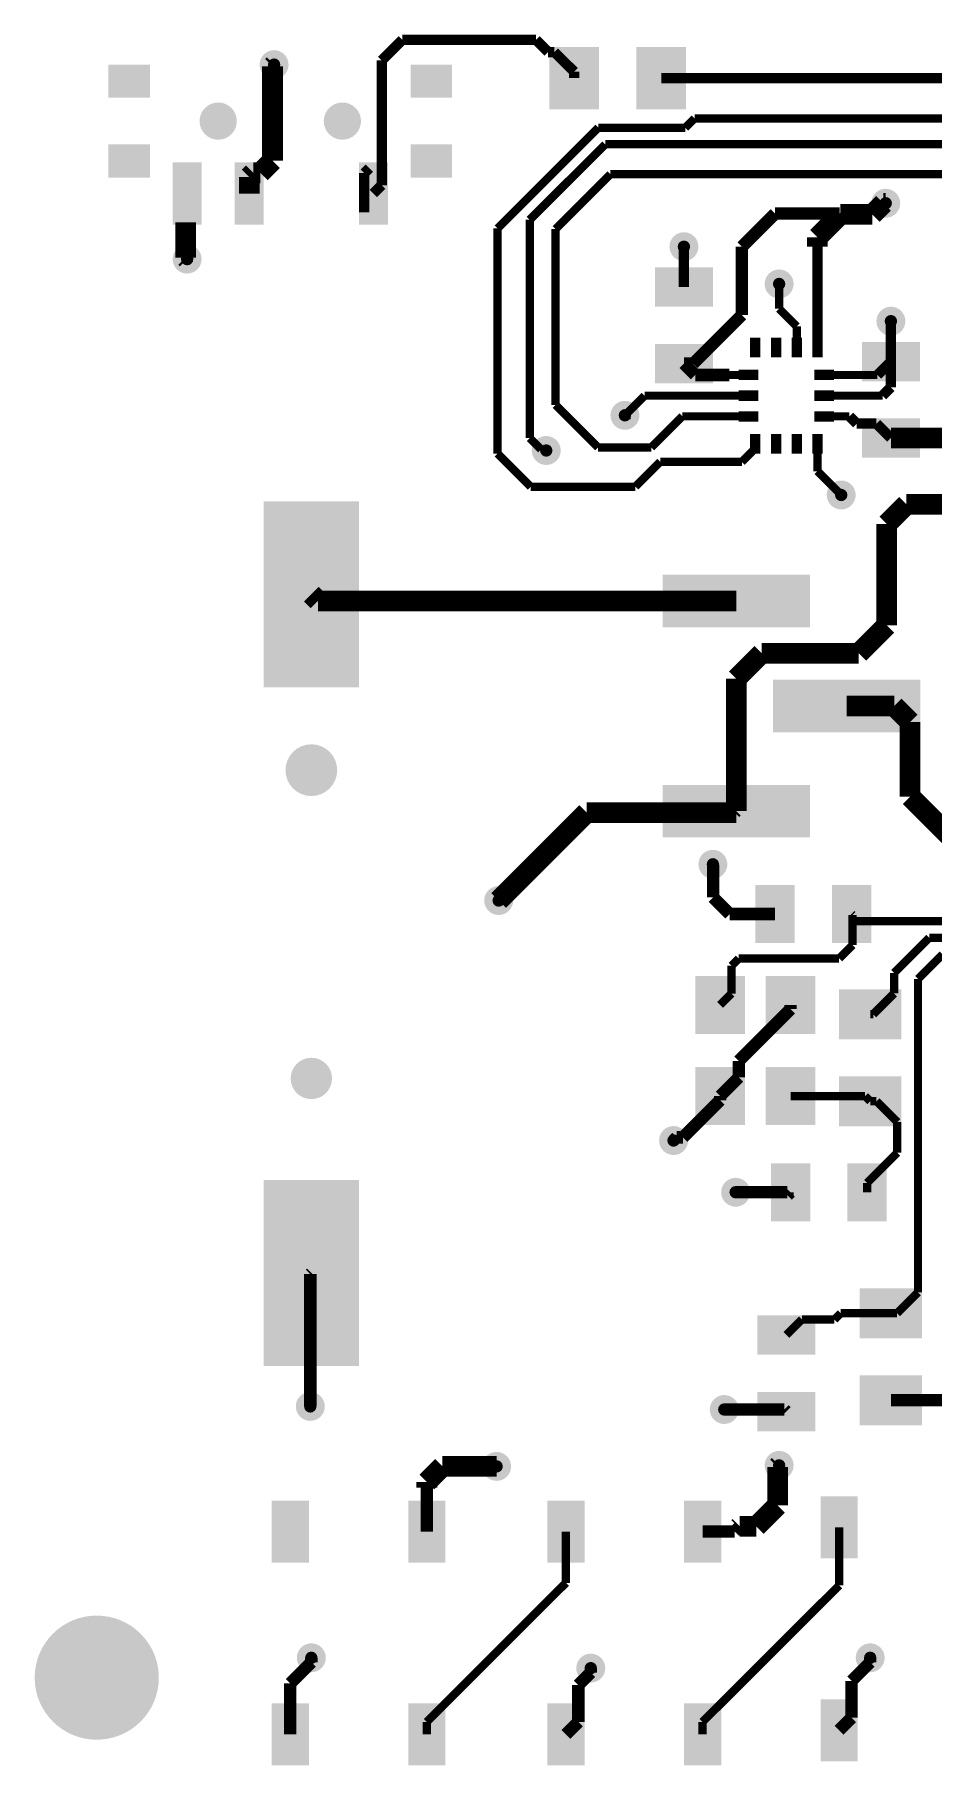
# Model space of a CAD drawing. Header units: inches. Extents: x 70.3 to 121.3, y 69 to 111.2.
# Drawn here: x 70.32 to 92.03, y 69.4 to 111.22 of the extents above; entities that cross this region are included whole.
import ezdxf

# ---------------------------------------------------------------- set-up
doc = ezdxf.new("R2010")
doc.units = ezdxf.units.IN
for name, color, linetype in [('L1 -Signal)', 1, 'Continuous'), ('Pad Holes', 156, 'Continuous'), ('Via Holes', 16, 'Continuous')]:
    doc.layers.add(name, color=color, linetype=linetype)

# ---------------------------------------------------------------- blocks, each defined once
blk = doc.blocks.new('FP_5_146128_1_MFG_2')
at = {"layer": 'L1 -Signal)'}
for points in [[(-3.175, 3.11499758), (-1.905, 3.11499758), (-1.905, -0.44500038), (-3.175, -0.44500038)], [(1.905, 3.11499758), (3.175, 3.11499758), (3.175, -0.44500038), (1.905, -0.44500038)], [(-0.635, 0.44499784), (0.635, 0.44499784), (0.635, -3.11500012), (-0.635, -3.11500012)]]:
    blk.add_hatch(color=7, dxfattribs=at).paths.add_polyline_path(points)
blk = doc.blocks.new('FP_ABM8G_MFG_3')
at = {"layer": 'L1 -Signal)'}
for points in [[(-1.80000021, 1.45000091), (-0.4000004699999999, 1.45000091), (-0.4000004699999999, 0.25000077), (-1.80000021, 0.25000077)], [(0.4000004699999999, 1.45000091), (1.80000021, 1.45000091), (1.80000021, 0.25000077), (0.4000004699999999, 0.25000077)], [(-1.80000021, -0.25000077), (-0.4000004699999999, -0.25000077), (-0.4000004699999999, -1.45000091), (-1.80000021, -1.45000091)], [(0.4000004699999999, -0.25000077), (1.80000021, -0.25000077), (1.80000021, -1.45000091), (0.4000004699999999, -1.45000091)]]:
    blk.add_hatch(color=7, dxfattribs=at).paths.add_polyline_path(points)
blk = doc.blocks.new('ADA_RGB_1655_V_4')
at = {"layer": 'L1 -Signal)'}
for points in [[(-3.19999995, 2.09999961), (-1.70000041, 2.09999961), (-1.70000041, 1.19999887), (-3.19999995, 1.19999887)], [(1.70000041, 2.09999961), (3.19999995, 2.09999961), (3.19999995, 1.19999887), (1.70000041, 1.19999887)], [(-3.19999995, -1.19999887), (-1.70000041, -1.19999887), (-1.70000041, -2.09999961), (-3.19999995, -2.09999961)], [(1.70000041, -1.19999887), (3.19999995, -1.19999887), (3.19999995, -2.09999961), (1.70000041, -2.09999961)]]:
    blk.add_hatch(color=7, dxfattribs=at).paths.add_polyline_path(points)
blk = doc.blocks.new('ADA_RGB_1655_V_5')
at = {"layer": 'L1 -Signal)'}
for points in [[(-3.19999995, 2.09999961), (-1.70000041, 2.09999961), (-1.70000041, 1.19999887), (-3.19999995, 1.19999887)], [(1.70000041, 2.09999961), (3.19999995, 2.09999961), (3.19999995, 1.19999887), (1.70000041, 1.19999887)], [(-3.19999995, -1.19999887), (-1.70000041, -1.19999887), (-1.70000041, -2.09999961), (-3.19999995, -2.09999961)], [(1.70000041, -1.19999887), (3.19999995, -1.19999887), (3.19999995, -2.09999961), (1.70000041, -2.09999961)]]:
    blk.add_hatch(color=7, dxfattribs=at).paths.add_polyline_path(points)
blk = doc.blocks.new('ADA_RGB_1655_V_6')
at = {"layer": 'L1 -Signal)'}
for points in [[(-3.19999995, 2.09999961), (-1.70000041, 2.09999961), (-1.70000041, 1.19999887), (-3.19999995, 1.19999887)], [(1.70000041, 2.09999961), (3.19999995, 2.09999961), (3.19999995, 1.19999887), (1.70000041, 1.19999887)], [(-3.19999995, -1.19999887), (-1.70000041, -1.19999887), (-1.70000041, -2.09999961), (-3.19999995, -2.09999961)], [(1.70000041, -1.19999887), (3.19999995, -1.19999887), (3.19999995, -2.09999961), (1.70000041, -2.09999961)]]:
    blk.add_hatch(color=7, dxfattribs=at).paths.add_polyline_path(points)
blk = doc.blocks.new('FP_BMI160_MFG_8')
at = {"layer": 'L1 -Signal)'}
for points in [[(-1.39999974, 0.8750007900000001), (-0.9249994199999999, 0.8750007900000001), (-0.9249994199999999, 0.6250012899999999), (-1.39999974, 0.6250012899999999)], [(-0.6249987499999999, 1.15000024), (-0.37499925, 1.15000024), (-0.37499925, 0.67499992), (-0.6249987499999999, 0.67499992)], [(-0.12499975, 1.15000024), (0.12499975, 1.15000024), (0.12499975, 0.67499992), (-0.12499975, 0.67499992)], [(0.37499925, 1.15000024), (0.6249987499999999, 1.15000024), (0.6249987499999999, 0.67499992), (0.37499925, 0.67499992)], [(0.9249994199999999, 0.8750007900000001), (1.39999974, 0.8750007900000001), (1.39999974, 0.6250012899999999), (0.9249994199999999, 0.6250012899999999)], [(-1.39999974, 0.37499925), (-0.9249994199999999, 0.37499925), (-0.9249994199999999, 0.12499975), (-1.39999974, 0.12499975)], [(0.9249994199999999, 0.37499925), (1.39999974, 0.37499925), (1.39999974, 0.12499975), (0.9249994199999999, 0.12499975)], [(-1.39999974, -0.12499975), (-0.9249994199999999, -0.12499975), (-0.9249994199999999, -0.37499925), (-1.39999974, -0.37499925)], [(0.9249994199999999, -0.12499975), (1.39999974, -0.12499975), (1.39999974, -0.37499925), (0.9249994199999999, -0.37499925)], [(-1.39999974, -0.6250012899999999), (-0.9249994199999999, -0.6250012899999999), (-0.9249994199999999, -0.8750007900000001), (-1.39999974, -0.8750007900000001)], [(-0.6249987499999999, -0.67499992), (-0.37499925, -0.67499992), (-0.37499925, -1.15000024), (-0.6249987499999999, -1.15000024)], [(-0.12499975, -0.67499992), (0.12499975, -0.67499992), (0.12499975, -1.15000024), (-0.12499975, -1.15000024)], [(0.37499925, -0.67499992), (0.6249987499999999, -0.67499992), (0.6249987499999999, -1.15000024), (0.37499925, -1.15000024)], [(0.9249994199999999, -0.6250012899999999), (1.39999974, -0.6250012899999999), (1.39999974, -0.8750007900000001), (0.9249994199999999, -0.8750007900000001)]]:
    blk.add_hatch(color=7, dxfattribs=at).paths.add_polyline_path(points)
blk = doc.blocks.new('FP_PCM12SMTR_MFG_10')
at = {"layer": 'L1 -Signal)'}
for points in [[(-2.60000115, 3.24999985), (-1.90000001, 3.24999985), (-1.90000001, 1.75000031), (-2.60000115, 1.75000031)], [(0.4000004699999999, 3.24999985), (1.10000161, 3.24999985), (1.10000161, 1.75000031), (0.4000004699999999, 1.75000031)], [(1.90000001, 3.24999985), (2.60000115, 3.24999985), (2.60000115, 1.75000031), (1.90000001, 1.75000031)], [(-4.150000589999999, 2.11500085), (-3.15000005, 2.11500085), (-3.15000005, 1.31499991), (-4.150000589999999, 1.31499991)], [(3.15000005, 2.11500085), (4.150000589999999, 2.11500085), (4.150000589999999, 1.31499991), (3.15000005, 1.31499991)], [(-4.150000589999999, 0.18499963), (-3.15000005, 0.18499963), (-3.15000005, -0.6150013099999999), (-4.150000589999999, -0.6150013099999999)], [(3.15000005, 0.18499963), (4.150000589999999, 0.18499963), (4.150000589999999, -0.6150013099999999), (3.15000005, -0.6150013099999999)]]:
    blk.add_hatch(color=7, dxfattribs=at).paths.add_polyline_path(points)
h = blk.add_hatch(color=7, dxfattribs=at)
edge = h.paths.add_edge_path()
edge.add_arc((-1.49999954, 0.75000104), 0.4499991, 0, 360)
h = blk.add_hatch(color=7, dxfattribs=at)
edge = h.paths.add_edge_path()
edge.add_arc((1.49999954, 0.75000104), 0.4499991, 0, 360)
at = {"layer": 'Pad Holes'}
h = blk.add_hatch(color=7, dxfattribs=at)
edge = h.paths.add_edge_path()
edge.add_arc((-1.49999954, 0.75000104), 0.4499991, 0, 360)
h = blk.add_hatch(color=7, dxfattribs=at)
edge = h.paths.add_edge_path()
edge.add_arc((1.49999954, 0.75000104), 0.4499991, 0, 360)
blk = doc.blocks.new('FP_CRCW0805__3_IPC_A_11')
at = {"layer": 'L1 -Signal)'}
for points in [[(-1.65410896, 0.7541094899999999), (-0.44760388, 0.7541094899999999), (-0.44760388, -0.7541094899999999), (-1.65410896, -0.7541094899999999)], [(0.44760388, 0.7541094899999999), (1.65410896, 0.7541094899999999), (1.65410896, -0.7541094899999999), (0.44760388, -0.7541094899999999)]]:
    blk.add_hatch(color=7, dxfattribs=at).paths.add_polyline_path(points)
blk = doc.blocks.new('FP_CRCW0805__3_IPC_A_12')
at = {"layer": 'L1 -Signal)'}
for points in [[(-1.65410896, 0.7541094899999999), (-0.44760388, 0.7541094899999999), (-0.44760388, -0.7541094899999999), (-1.65410896, -0.7541094899999999)], [(0.44760388, 0.7541094899999999), (1.65410896, 0.7541094899999999), (1.65410896, -0.7541094899999999), (0.44760388, -0.7541094899999999)]]:
    blk.add_hatch(color=7, dxfattribs=at).paths.add_polyline_path(points)
blk = doc.blocks.new('FP_CRCW0805__3_IPC_A_14')
at = {"layer": 'L1 -Signal)'}
for points in [[(-1.65410896, 0.7541094899999999), (-0.44760388, 0.7541094899999999), (-0.44760388, -0.7541094899999999), (-1.65410896, -0.7541094899999999)], [(0.44760388, 0.7541094899999999), (1.65410896, 0.7541094899999999), (1.65410896, -0.7541094899999999), (0.44760388, -0.7541094899999999)]]:
    blk.add_hatch(color=7, dxfattribs=at).paths.add_polyline_path(points)
blk = doc.blocks.new('FP_CC0805_0_85_MFG_32')
at = {"layer": 'L1 -Signal)'}
for points in [[(-1.39999974, 0.69999987), (-0.4499991, 0.69999987), (-0.4499991, -0.69999987), (-1.39999974, -0.69999987)], [(0.4499991, 0.69999987), (1.39999974, 0.69999987), (1.39999974, -0.69999987), (0.4499991, -0.69999987)]]:
    blk.add_hatch(color=7, dxfattribs=at).paths.add_polyline_path(points)
blk = doc.blocks.new('FP_CC0805_0_85_MFG_34')
at = {"layer": 'L1 -Signal)'}
for points in [[(-1.39999974, 0.69999987), (-0.4499991, 0.69999987), (-0.4499991, -0.69999987), (-1.39999974, -0.69999987)], [(0.4499991, 0.69999987), (1.39999974, 0.69999987), (1.39999974, -0.69999987), (0.4499991, -0.69999987)]]:
    blk.add_hatch(color=7, dxfattribs=at).paths.add_polyline_path(points)
blk = doc.blocks.new('FP_CC0805_0_85_MFG_35')
at = {"layer": 'L1 -Signal)'}
for points in [[(-1.39999974, 0.69999987), (-0.4499991, 0.69999987), (-0.4499991, -0.69999987), (-1.39999974, -0.69999987)], [(0.4499991, 0.69999987), (1.39999974, 0.69999987), (1.39999974, -0.69999987), (0.4499991, -0.69999987)]]:
    blk.add_hatch(color=7, dxfattribs=at).paths.add_polyline_path(points)
blk = doc.blocks.new('FP_CC0805_0_85_MFG_36')
at = {"layer": 'L1 -Signal)'}
for points in [[(-1.39999974, 0.69999987), (-0.4499991, 0.69999987), (-0.4499991, -0.69999987), (-1.39999974, -0.69999987)], [(0.4499991, 0.69999987), (1.39999974, 0.69999987), (1.39999974, -0.69999987), (0.4499991, -0.69999987)]]:
    blk.add_hatch(color=7, dxfattribs=at).paths.add_polyline_path(points)
blk = doc.blocks.new('FP_CC0805_0_85_MFG_37')
at = {"layer": 'L1 -Signal)'}
for points in [[(-1.39999974, 0.69999987), (-0.4499991, 0.69999987), (-0.4499991, -0.69999987), (-1.39999974, -0.69999987)], [(0.4499991, 0.69999987), (1.39999974, 0.69999987), (1.39999974, -0.69999987), (0.4499991, -0.69999987)]]:
    blk.add_hatch(color=7, dxfattribs=at).paths.add_polyline_path(points)
blk = doc.blocks.new('FP_S8411_45R_MFG_42')
at = {"layer": 'L1 -Signal)'}
for points in [[(-1.15000024, 10.44999942), (1.15000024, 10.44999942), (1.15000024, 5.94999826), (-1.15000024, 5.94999826)], [(-1.15000024, -5.94999826), (1.15000024, -5.94999826), (1.15000024, -10.44999942), (-1.15000024, -10.44999942)]]:
    blk.add_hatch(color=7, dxfattribs=at).paths.add_polyline_path(points)
h = blk.add_hatch(color=7, dxfattribs=at)
edge = h.paths.add_edge_path()
edge.add_arc((0, 3.50000062), 0.499999, 0, 360)
h = blk.add_hatch(color=7, dxfattribs=at)
edge = h.paths.add_edge_path()
edge.add_arc((0, -3.94999972), 0.62500002, 0, 360)
at = {"layer": 'Pad Holes'}
h = blk.add_hatch(color=7, dxfattribs=at)
edge = h.paths.add_edge_path()
edge.add_arc((0, 3.50000062), 0.499999, 0, 360)
h = blk.add_hatch(color=7, dxfattribs=at)
edge = h.paths.add_edge_path()
edge.add_arc((0, -3.94999972), 0.62500002, 0, 360)

msp = doc.modelspace()

# ---------------------------------------------------------------- hatches: boundary and pattern name
at = {"layer": 'L1 -Signal)'}
h = msp.add_hatch(color=7, dxfattribs=at)
edge = h.paths.add_edge_path()
edge.add_arc((76.1000002, 110.49999998), 0.3499993, 0, 360)
h = msp.add_hatch(color=7, dxfattribs=at)
edge = h.paths.add_edge_path()
edge.add_arc((90.87499986, 107.14999906), 0.3499993, 0, 360)
h = msp.add_hatch(color=7, dxfattribs=at)
edge = h.paths.add_edge_path()
edge.add_arc((86.00000071999999, 106.10000116), 0.3499993, 0, 360)
h = msp.add_hatch(color=7, dxfattribs=at)
edge = h.paths.add_edge_path()
edge.add_arc((73.99999932, 105.79999922), 0.3499993, 0, 360)
h = msp.add_hatch(color=7, dxfattribs=at)
edge = h.paths.add_edge_path()
edge.add_arc((88.3000012, 105.20000042), 0.3499993, 0, 360)
h = msp.add_hatch(color=7, dxfattribs=at)
edge = h.paths.add_edge_path()
edge.add_arc((91.00000088, 104.29999968), 0.3499993, 0, 360)
h = msp.add_hatch(color=7, dxfattribs=at)
edge = h.paths.add_edge_path()
edge.add_arc((84.57499976, 102.02500042), 0.3499993, 0, 360)
h = msp.add_hatch(color=7, dxfattribs=at)
edge = h.paths.add_edge_path()
edge.add_arc((82.67500102, 101.17499958), 0.3499993, 0, 360)
h = msp.add_hatch(color=7, dxfattribs=at)
edge = h.paths.add_edge_path()
edge.add_arc((89.80000074, 100.10000046), 0.3499993, 0, 360)
h = msp.add_hatch(color=7, dxfattribs=at)
edge = h.paths.add_edge_path()
edge.add_arc((86.69999931999999, 91.17499925999999), 0.3499993, 0, 360)
h = msp.add_hatch(color=7, dxfattribs=at)
edge = h.paths.add_edge_path()
edge.add_arc((81.52500077999998, 90.29999973999999), 0.3499993, 0, 360)
h = msp.add_hatch(color=7, dxfattribs=at)
edge = h.paths.add_edge_path()
edge.add_arc((85.75000121999999, 84.50000118), 0.3499993, 0, 360)
h = msp.add_hatch(color=7, dxfattribs=at)
edge = h.paths.add_edge_path()
edge.add_arc((87.25000075999999, 83.25000114), 0.3499993, 0, 360)
h = msp.add_hatch(color=7, dxfattribs=at)
edge = h.paths.add_edge_path()
edge.add_arc((76.97499972, 78.07500006), 0.3499993, 0, 360)
h = msp.add_hatch(color=7, dxfattribs=at)
edge = h.paths.add_edge_path()
edge.add_arc((86.97500004, 77.99999894), 0.3499993, 0, 360)
h = msp.add_hatch(color=7, dxfattribs=at)
edge = h.paths.add_edge_path()
edge.add_arc((81.47500088, 76.62500042), 0.3499993, 0, 360)
h = msp.add_hatch(color=7, dxfattribs=at)
edge = h.paths.add_edge_path()
edge.add_arc((88.3000012, 76.6499991), 0.3499993, 0, 360)
h = msp.add_hatch(color=7, dxfattribs=at)
edge = h.paths.add_edge_path()
edge.add_arc((71.8160489, 71.52000174), 1.49999954, 0, 360)
h = msp.add_hatch(color=7, dxfattribs=at)
edge = h.paths.add_edge_path()
edge.add_arc((77.00000093999999, 72.00000078), 0.3499993, 0, 360)
h = msp.add_hatch(color=7, dxfattribs=at)
edge = h.paths.add_edge_path()
edge.add_arc((83.75000014, 71.74999874), 0.3499993, 0, 360)
h = msp.add_hatch(color=7, dxfattribs=at)
edge = h.paths.add_edge_path()
edge.add_arc((90.49999934, 72.00000078), 0.3499993, 0, 360)
at = {"layer": 'Pad Holes'}
h = msp.add_hatch(color=7, dxfattribs=at)
edge = h.paths.add_edge_path()
edge.add_arc((71.8160489, 71.52000174), 1.49999954, 0, 360)
at = {"layer": 'Via Holes'}
h = msp.add_hatch(color=7, dxfattribs=at)
edge = h.paths.add_edge_path()
edge.add_arc((76.1000002, 110.49999998), 0.1499997, 0, 360)
h = msp.add_hatch(color=7, dxfattribs=at)
edge = h.paths.add_edge_path()
edge.add_arc((90.87499986, 107.14999906), 0.1499997, 0, 360)
h = msp.add_hatch(color=7, dxfattribs=at)
edge = h.paths.add_edge_path()
edge.add_arc((86.00000071999999, 106.10000116), 0.1499997, 0, 360)
h = msp.add_hatch(color=7, dxfattribs=at)
edge = h.paths.add_edge_path()
edge.add_arc((73.99999932, 105.79999922), 0.1499997, 0, 360)
h = msp.add_hatch(color=7, dxfattribs=at)
edge = h.paths.add_edge_path()
edge.add_arc((88.3000012, 105.20000042), 0.1499997, 0, 360)
h = msp.add_hatch(color=7, dxfattribs=at)
edge = h.paths.add_edge_path()
edge.add_arc((91.00000088, 104.29999968), 0.1499997, 0, 360)
h = msp.add_hatch(color=7, dxfattribs=at)
edge = h.paths.add_edge_path()
edge.add_arc((84.57499976, 102.02500042), 0.1499997, 0, 360)
h = msp.add_hatch(color=7, dxfattribs=at)
edge = h.paths.add_edge_path()
edge.add_arc((82.67500102, 101.17499958), 0.1499997, 0, 360)
h = msp.add_hatch(color=7, dxfattribs=at)
edge = h.paths.add_edge_path()
edge.add_arc((89.80000074, 100.10000046), 0.1499997, 0, 360)
h = msp.add_hatch(color=7, dxfattribs=at)
edge = h.paths.add_edge_path()
edge.add_arc((86.69999931999999, 91.17499925999999), 0.1499997, 0, 360)
h = msp.add_hatch(color=7, dxfattribs=at)
edge = h.paths.add_edge_path()
edge.add_arc((81.52500077999998, 90.29999973999999), 0.1499997, 0, 360)
h = msp.add_hatch(color=7, dxfattribs=at)
edge = h.paths.add_edge_path()
edge.add_arc((85.75000121999999, 84.50000118), 0.1499997, 0, 360)
h = msp.add_hatch(color=7, dxfattribs=at)
edge = h.paths.add_edge_path()
edge.add_arc((87.25000075999999, 83.25000114), 0.1499997, 0, 360)
h = msp.add_hatch(color=7, dxfattribs=at)
edge = h.paths.add_edge_path()
edge.add_arc((76.97499972, 78.07500006), 0.1499997, 0, 360)
h = msp.add_hatch(color=7, dxfattribs=at)
edge = h.paths.add_edge_path()
edge.add_arc((86.97500004, 77.99999894), 0.1499997, 0, 360)
h = msp.add_hatch(color=7, dxfattribs=at)
edge = h.paths.add_edge_path()
edge.add_arc((81.47500088, 76.62500042), 0.1499997, 0, 360)
h = msp.add_hatch(color=7, dxfattribs=at)
edge = h.paths.add_edge_path()
edge.add_arc((88.3000012, 76.6499991), 0.1499997, 0, 360)
h = msp.add_hatch(color=7, dxfattribs=at)
edge = h.paths.add_edge_path()
edge.add_arc((77.00000093999999, 72.00000078), 0.1499997, 0, 360)
h = msp.add_hatch(color=7, dxfattribs=at)
edge = h.paths.add_edge_path()
edge.add_arc((90.49999934, 72.00000078), 0.1499997, 0, 360)
h = msp.add_hatch(color=7, dxfattribs=at)
edge = h.paths.add_edge_path()
edge.add_arc((83.75000014, 71.74999874), 0.1499997, 0, 360)

# ---------------------------------------------------------------- linework, layer by layer
at = {"layer": 'L1 -Signal)'}
for points in [[(78.70000008, 110.59999978, 0.2499995, 0.2499995, 0), (79.19999908, 111.09999878, 0.2499995, 0.2499995, 0)], [(79.19999908, 111.09999878, 0.2499995, 0.2499995, 0), (82.424143, 111.09999878, 0.2499995, 0.2499995, 0)], [(82.424143, 111.09999878, 0.2499995, 0.2499995, 0), (82.72003268, 110.8041091, 0.2499995, 0.2499995, 0)], [(82.72003268, 110.8041091, 0.2499995, 0.2499995, 0), (82.8708909, 110.8041091, 0.2499995, 0.2499995, 0)], [(82.8708909, 110.8041091, 0.2499995, 0.2499995, 0), (83.34914241999999, 110.32585758, 0.2499995, 0.2499995, 0)], [(76.06173256, 110.46173234, 0.499999, 0.499999, 0), (76.1000002, 110.49999998, 0.499999, 0.499999, 0)], [(76.06173256, 108.17789642, 0.499999, 0.499999, 0), (76.06173256, 110.46173234, 0.499999, 0.499999, 0)], [(78.70000008, 107.58499946, 0.2499995, 0.2499995, 0), (78.70000008, 110.59999978, 0.2499995, 0.2499995, 0)], [(83.34914241999999, 110.17499936, 0.2499995, 0.2499995, 0), (83.34914241999999, 110.32585758, 0.2499995, 0.2499995, 0)], [(85.45085526, 110.17499936, 0.2499995, 0.2499995, 0), (93.40000115999999, 110.17499936, 0.2499995, 0.2499995, 0)], [(86.0324797, 108.97499922, 0.1999996, 0.1999996, 0), (86.25748052, 109.20000004, 0.1999996, 0.1999996, 0)], [(86.25748052, 109.20000004, 0.1999996, 0.1999996, 0), (93.77396028, 109.20000004, 0.1999996, 0.1999996, 0)], [(81.49999955999999, 106.54068354, 0.1999996, 0.1999996, 0), (83.93431523999999, 108.97499922, 0.1999996, 0.1999996, 0)], [(83.93431523999999, 108.97499922, 0.1999996, 0.1999996, 0), (86.0324797, 108.97499922, 0.1999996, 0.1999996, 0)], [(75.76883753999999, 107.8850014, 0.499999, 0.499999, 0), (76.06173256, 108.17789642, 0.499999, 0.499999, 0)], [(82.27499928, 106.74999986, 0.1999996, 0.1999996, 0), (84.09999943999999, 108.57500002, 0.1999996, 0.1999996, 0)], [(84.09999943999999, 108.57500002, 0.1999996, 0.1999996, 0), (93.8332769, 108.57500002, 0.1999996, 0.1999996, 0)], [(75.49999885999999, 107.78499906, 0.499999, 0.499999, 0), (75.6000012, 107.8850014, 0.499999, 0.499999, 0)], [(75.49999885999999, 107.38499986, 0.499999, 0.499999, 0), (75.49999885999999, 107.78499906, 0.499999, 0.499999, 0)], [(75.6000012, 107.8850014, 0.499999, 0.499999, 0), (75.76883753999999, 107.8850014, 0.499999, 0.499999, 0)], [(78.27855058, 107.8785498, 0.2499995, 0.2499995, 0), (78.40000067999999, 107.9999999, 0.2499995, 0.2499995, 0)], [(78.27855058, 106.92854916, 0.2499995, 0.2499995, 0), (78.27855058, 107.8785498, 0.2499995, 0.2499995, 0)], [(82.89999929999999, 106.52499904, 0.1999996, 0.1999996, 0), (84.22500045999999, 107.8500002, 0.1999996, 0.1999996, 0)], [(84.22500045999999, 107.8500002, 0.1999996, 0.1999996, 0), (93.60000076, 107.8500002, 0.1999996, 0.1999996, 0)], [(78.50000048, 107.38499986, 0.2499995, 0.2499995, 0), (78.70000008, 107.58499946, 0.2499995, 0.2499995, 0)], [(89.22500315999999, 106.32500452, 0.499999, 0.499999, 0), (89.77925402, 106.87925538, 0.499999, 0.499999, 0)], [(89.77925402, 106.87925538, 0.499999, 0.499999, 0), (90.55013385999999, 106.87925538, 0.499999, 0.499999, 0)], [(90.55013385999999, 106.87925538, 0.499999, 0.499999, 0), (90.82087754, 107.14999906, 0.499999, 0.499999, 0)], [(90.82087754, 107.14999906, 0.499999, 0.499999, 0), (90.87499986, 107.14999906, 0.499999, 0.499999, 0)], [(73.96173168, 105.83826686, 0.499999, 0.499999, 0), (73.96173168, 106.6882677, 0.499999, 0.499999, 0)], [(82.27499928, 101.47500152, 0.1999996, 0.1999996, 0), (82.27499928, 106.74999986, 0.1999996, 0.1999996, 0)], [(87.40000045999999, 106.10000116, 0.2999994, 0.2999994, 0), (88.19999886, 106.89999956, 0.2999994, 0.2999994, 0)], [(88.19999886, 106.89999956, 0.2999994, 0.2999994, 0), (89.75850984, 106.89999956, 0.2999994, 0.2999994, 0)], [(89.75850984, 106.89999956, 0.2999994, 0.2999994, 0), (89.77925402, 106.87925538, 0.2999994, 0.2999994, 0)], [(81.49999955999999, 101.100001, 0.1999996, 0.1999996, 0), (81.49999955999999, 106.54068354, 0.1999996, 0.1999996, 0)], [(82.89999929999999, 102.27499992, 0.1999996, 0.1999996, 0), (82.89999929999999, 106.52499904, 0.1999996, 0.1999996, 0)], [(87.40000045999999, 104.44999938, 0.2999994, 0.2999994, 0), (87.40000045999999, 106.10000116, 0.2999994, 0.2999994, 0)], [(89.22500315999999, 106.1000037, 0.499999, 0.499999, 0), (89.22500315999999, 106.32500452, 0.499999, 0.499999, 0)], [(73.96173168, 105.83826686, 0.499999, 0.499999, 0), (73.99999932, 105.79999922, 0.499999, 0.499999, 0)], [(86.00000071999999, 105.1249993, 0.2499995, 0.2499995, 0), (86.00000071999999, 106.10000116, 0.2499995, 0.2499995, 0)], [(89.22500315999999, 103.66249778, 0.2499995, 0.2499995, 0), (89.22500315999999, 106.1000037, 0.2499995, 0.2499995, 0)], [(88.3000012, 104.59999908, 0.1999996, 0.1999996, 0), (88.3000012, 105.20000042, 0.1999996, 0.1999996, 0)], [(86.22500154, 103.27500046, 0.2999994, 0.2999994, 0), (87.40000045999999, 104.44999938, 0.2999994, 0.2999994, 0)], [(88.3000012, 104.59999908, 0.1999996, 0.1999996, 0), (88.72500162, 104.17499866, 0.1999996, 0.1999996, 0)], [(88.72500162, 103.66249778, 0.1999996, 0.1999996, 0), (88.72500162, 104.17499866, 0.1999996, 0.1999996, 0)], [(91.00000088, 103.32500036, 0.2499995, 0.2499995, 0), (91.00000088, 104.29999968, 0.2499995, 0.2499995, 0)], [(86.00000071999999, 103.27500046, 0.2999994, 0.2999994, 0), (86.22500154, 103.27500046, 0.2999994, 0.2999994, 0)], [(86.00000071999999, 103.27500046, 0.2999994, 0.2999994, 0), (86.27500144, 102.99999974, 0.2999994, 0.2999994, 0)], [(90.67499772, 102.9999972, 0.2499995, 0.2499995, 0), (91.00000088, 103.32500036, 0.2499995, 0.2499995, 0)], [(91.00000088, 102.70000034, 0.2499995, 0.2499995, 0), (91.00000088, 103.32500036, 0.2499995, 0.2499995, 0)], [(86.27500144, 102.99999974, 0.2999994, 0.2999994, 0), (87.10000106, 102.99999974, 0.2999994, 0.2999994, 0)], [(87.10000106, 102.99999974, 0.1999996, 0.1999996, 0), (87.5624995, 102.99999974, 0.1999996, 0.1999996, 0)], [(87.5624995, 102.99999974, 0.1999996, 0.1999996, 0), (87.56250203999998, 102.9999972, 0.1999996, 0.1999996, 0)], [(89.3875022, 102.9999972, 0.1999996, 0.1999996, 0), (90.67499772, 102.9999972, 0.1999996, 0.1999996, 0)], [(84.57499976, 102.02500042, 0.1999996, 0.1999996, 0), (85.04999753999999, 102.4999982, 0.1999996, 0.1999996, 0)], [(85.04999753999999, 102.4999982, 0.1999996, 0.1999996, 0), (87.56250203999998, 102.4999982, 0.1999996, 0.1999996, 0)], [(89.3875022, 102.4999982, 0.1999996, 0.1999996, 0), (90.79999873999999, 102.4999982, 0.1999996, 0.1999996, 0)], [(90.79999873999999, 102.4999982, 0.2499995, 0.2499995, 0), (91.00000088, 102.70000034, 0.2499995, 0.2499995, 0)], [(82.89999929999999, 102.27499992, 0.1999996, 0.1999996, 0), (83.92500106, 101.24999816, 0.1999996, 0.1999996, 0)], [(84.57499976, 102.02500042, 0.1999996, 0.1999996, 0), (84.71030048, 102.02500042, 0.1999996, 0.1999996, 0)], [(85.21250165999999, 101.24999816, 0.1999996, 0.1999996, 0), (85.9625027, 101.9999992, 0.1999996, 0.1999996, 0)], [(85.9625027, 101.9999992, 0.1999996, 0.1999996, 0), (87.56250203999998, 101.9999992, 0.1999996, 0.1999996, 0)], [(89.3875022, 101.9999992, 0.1999996, 0.1999996, 0), (90.00000033999999, 101.9999992, 0.1999996, 0.1999996, 0)], [(90.00000033999999, 101.9999992, 0.2499995, 0.2499995, 0), (90.17499872, 101.82500082, 0.2499995, 0.2499995, 0)], [(90.17499872, 101.82500082, 0.2499995, 0.2499995, 0), (90.65000158, 101.82500082, 0.2499995, 0.2499995, 0)], [(90.65000158, 101.82500082, 0.2499995, 0.2499995, 0), (91.00000088, 101.47500152, 0.2499995, 0.2499995, 0)], [(91.00000088, 101.47500152, 0.499999, 0.499999, 0), (92.29999828, 101.47500152, 0.499999, 0.499999, 0)], [(82.27499928, 101.47500152, 0.1999996, 0.1999996, 0), (82.55, 101.2000008, 0.1999996, 0.1999996, 0)], [(82.55, 101.2000008, 0.1999996, 0.1999996, 0), (82.6499998, 101.2000008, 0.1999996, 0.1999996, 0)], [(82.6499998, 101.2000008, 0.1999996, 0.1999996, 0), (82.67500102, 101.17499958, 0.1999996, 0.1999996, 0)], [(83.92500106, 101.24999816, 0.1999996, 0.1999996, 0), (85.21250165999999, 101.24999816, 0.1999996, 0.1999996, 0)], [(87.39999791999999, 100.89999632, 0.1999996, 0.1999996, 0), (87.72500108, 101.22499948, 0.1999996, 0.1999996, 0)], [(87.72500108, 101.22499948, 0.1999996, 0.1999996, 0), (87.72500108, 101.33749862, 0.1999996, 0.1999996, 0)], [(89.22500315999999, 100.67499804, 0.1999996, 0.1999996, 0), (89.22500315999999, 101.33749862, 0.1999996, 0.1999996, 0)], [(81.49999955999999, 101.100001, 0.1999996, 0.1999996, 0), (82.3000005, 100.30000006, 0.1999996, 0.1999996, 0)], [(84.82818696, 100.30000006, 0.1999996, 0.1999996, 0), (85.42818322, 100.89999632, 0.1999996, 0.1999996, 0)], [(85.42818322, 100.89999632, 0.1999996, 0.1999996, 0), (87.39999791999999, 100.89999632, 0.1999996, 0.1999996, 0)], [(82.3000005, 100.30000006, 0.1999996, 0.1999996, 0), (84.82818696, 100.30000006, 0.1999996, 0.1999996, 0)], [(89.22500315999999, 100.67499804, 0.1999996, 0.1999996, 0), (89.80000074, 100.10000046, 0.1999996, 0.1999996, 0)], [(90.90000108, 99.40000186, 0.499999, 0.499999, 0), (91.37499885999999, 99.87499963999998, 0.499999, 0.499999, 0)], [(91.37499885999999, 99.87499963999998, 0.499999, 0.499999, 0), (92.2749996, 99.87499963999998, 0.499999, 0.499999, 0)], [(90.90000108, 96.94999913999999, 0.499999, 0.499999, 0), (90.90000108, 99.40000186, 0.499999, 0.499999, 0)], [(77.00000093999999, 97.69999763999999, 0.499999, 0.499999, 0), (77.15999808, 97.54000049999999, 0.499999, 0.499999, 0)], [(77.15999808, 97.54000049999999, 0.499999, 0.499999, 0), (87.265002, 97.54000049999999, 0.499999, 0.499999, 0)], [(90.22500115999999, 96.27499922, 0.499999, 0.499999, 0), (90.90000108, 96.94999913999999, 0.499999, 0.499999, 0)], [(87.265002, 95.65999918, 0.499999, 0.499999, 0), (87.88000204, 96.27499922, 0.499999, 0.499999, 0)], [(87.88000204, 96.27499922, 0.499999, 0.499999, 0), (90.22500115999999, 96.27499922, 0.499999, 0.499999, 0)], [(87.265002, 92.46000049999999, 0.499999, 0.499999, 0), (87.265002, 95.65999918, 0.499999, 0.499999, 0)], [(89.93500173999999, 95.0000005, 0.499999, 0.499999, 0), (91.08000072, 95.0000005, 0.499999, 0.499999, 0)], [(91.08000072, 95.0000005, 0.499999, 0.499999, 0), (91.46500121999999, 94.615, 0.499999, 0.499999, 0)], [(91.46500121999999, 92.80999726, 0.499999, 0.499999, 0), (91.46500121999999, 94.615, 0.499999, 0.499999, 0)], [(91.46500121999999, 92.80999726, 0.499999, 0.499999, 0), (93.52499963999999, 90.74999884, 0.499999, 0.499999, 0)], [(81.52500077999998, 90.29999973999999, 0.499999, 0.499999, 0), (83.65000033999999, 92.4249993, 0.499999, 0.499999, 0)], [(83.65000033999999, 92.4249993, 0.499999, 0.499999, 0), (87.23000079999998, 92.4249993, 0.499999, 0.499999, 0)], [(87.23000079999998, 92.4249993, 0.499999, 0.499999, 0), (87.265002, 92.4249993, 0.499999, 0.499999, 0)], [(87.23000079999998, 92.4249993, 0.2999994, 0.2999994, 0), (87.265002, 92.46000049999999, 0.2999994, 0.2999994, 0)], [(86.69999931999999, 91.17499925999999, 0.2999994, 0.2999994, 0), (86.70636963999999, 91.16862893999999, 0.2999994, 0.2999994, 0)], [(86.70636963999999, 90.37499831999999, 0.2999994, 0.2999994, 0), (86.70636963999999, 91.16862893999999, 0.2999994, 0.2999994, 0)], [(86.70636963999999, 90.37499831999999, 0.2999994, 0.2999994, 0), (87.10636884, 89.97499911999999, 0.2999994, 0.2999994, 0)], [(87.10636884, 89.97499911999999, 0.2999994, 0.2999994, 0), (88.20000139999999, 89.97499911999999, 0.2999994, 0.2999994, 0)], [(90.05000024, 89.97499911999999, 0.1999996, 0.1999996, 0), (90.07499892, 89.95000044, 0.1999996, 0.1999996, 0)], [(90.07499892, 89.85000063999999, 0.1999996, 0.1999996, 0), (90.07499892, 89.95000044, 0.1999996, 0.1999996, 0)], [(90.07499892, 89.85000063999999, 0.1999996, 0.1999996, 0), (90.12500136, 89.79999819999999, 0.1999996, 0.1999996, 0)], [(90.07499892, 89.22499807999999, 0.1999996, 0.1999996, 0), (90.07499892, 89.85000063999999, 0.1999996, 0.1999996, 0)], [(90.12500136, 89.79999819999999, 0.1999996, 0.1999996, 0), (94.02500118, 89.79999819999999, 0.1999996, 0.1999996, 0)], [(89.75000083999998, 88.89999999999999, 0.1999996, 0.1999996, 0), (90.07499892, 89.22499807999999, 0.1999996, 0.1999996, 0)], [(91.07585544, 88.55085668, 0.1999996, 0.1999996, 0), (91.92499776, 89.399999, 0.1999996, 0.1999996, 0)], [(91.65411184, 88.40411071999999, 0.1999996, 0.1999996, 0), (92.25000092, 88.9999998, 0.1999996, 0.1999996, 0)], [(91.92499776, 89.399999, 0.1999996, 0.1999996, 0), (93.85208052, 89.399999, 0.1999996, 0.1999996, 0)], [(87.15000095999999, 88.72499907999999, 0.1999996, 0.1999996, 0), (87.32500188, 88.89999999999999, 0.1999996, 0.1999996, 0)], [(87.15000095999999, 88.0500017, 0.1999996, 0.1999996, 0), (87.15000095999999, 88.72499907999999, 0.1999996, 0.1999996, 0)], [(87.32500188, 88.89999999999999, 0.1999996, 0.1999996, 0), (89.75000083999998, 88.89999999999999, 0.1999996, 0.1999996, 0)], [(91.07585544, 88.05410888, 0.1999996, 0.1999996, 0), (91.07585544, 88.55085668, 0.1999996, 0.1999996, 0)], [(91.65411184, 80.82910936, 0.1999996, 0.1999996, 0), (91.65411184, 88.40411071999999, 0.1999996, 0.1999996, 0)], [(86.87500023999999, 87.77500098, 0.1999996, 0.1999996, 0), (87.15000095999999, 88.0500017, 0.1999996, 0.1999996, 0)], [(88.57500192, 87.67500118, 0.2999994, 0.2999994, 0), (88.57500192, 87.77500098, 0.2999994, 0.2999994, 0)], [(90.57260269999999, 87.55085614, 0.1999996, 0.1999996, 0), (91.07585544, 88.05410888, 0.1999996, 0.1999996, 0)], [(87.32500188, 86.42500113999999, 0.2999994, 0.2999994, 0), (88.57500192, 87.67500118, 0.2999994, 0.2999994, 0)], [(90.49999934, 87.55085614, 0.1999996, 0.1999996, 0), (90.57260269999999, 87.55085614, 0.1999996, 0.1999996, 0)], [(86.87500023999999, 85.5750003, 0.2999994, 0.2999994, 0), (87.32500188, 86.02500194, 0.2999994, 0.2999994, 0)], [(87.32500188, 86.02500194, 0.2999994, 0.2999994, 0), (87.32500188, 86.42500113999999, 0.2999994, 0.2999994, 0)], [(85.9765362, 84.57653646, 0.2999994, 0.2999994, 0), (86.87500023999999, 85.4750005, 0.2999994, 0.2999994, 0)], [(86.87500023999999, 85.4750005, 0.2999994, 0.2999994, 0), (86.87500023999999, 85.5750003, 0.2999994, 0.2999994, 0)], [(88.57500192, 85.5750003, 0.1999996, 0.1999996, 0), (90.37414233999999, 85.5750003, 0.1999996, 0.1999996, 0)], [(90.37414233999999, 85.5750003, 0.1999996, 0.1999996, 0), (90.49999934, 85.44914329999999, 0.1999996, 0.1999996, 0)], [(90.49999934, 85.44914329999999, 0.1999996, 0.1999996, 0), (90.65085755999999, 85.44914329999999, 0.1999996, 0.1999996, 0)], [(90.65085755999999, 85.44914329999999, 0.1999996, 0.1999996, 0), (91.15411029999999, 84.94589056, 0.1999996, 0.1999996, 0)], [(91.15411029999999, 84.20411404, 0.1999996, 0.1999996, 0), (91.15411029999999, 84.94589056, 0.1999996, 0.1999996, 0)], [(85.75000121999999, 84.50000118, 0.2999994, 0.2999994, 0), (85.8265365, 84.57653646, 0.2999994, 0.2999994, 0)], [(85.8265365, 84.57653646, 0.2999994, 0.2999994, 0), (85.9765362, 84.57653646, 0.2999994, 0.2999994, 0)], [(90.42499821999999, 83.47500196, 0.1999996, 0.1999996, 0), (91.15411029999999, 84.20411404, 0.1999996, 0.1999996, 0)], [(87.25000075999999, 83.25000114, 0.2999994, 0.2999994, 0), (88.5000008, 83.25000114, 0.2999994, 0.2999994, 0)], [(88.5000008, 83.17500256, 0.2999994, 0.2999994, 0), (88.5000008, 83.25000114, 0.2999994, 0.2999994, 0)], [(88.5000008, 83.17500256, 0.2999994, 0.2999994, 0), (88.57499938, 83.25000114, 0.2999994, 0.2999994, 0)], [(90.42499821999999, 83.25000114, 0.1999996, 0.1999996, 0), (90.42499821999999, 83.47500196, 0.1999996, 0.1999996, 0)], [(76.97499972, 81.27499874, 0.2999994, 0.2999994, 0), (77.00000093999999, 81.29999996, 0.2999994, 0.2999994, 0)], [(76.97499972, 78.07500006, 0.2999994, 0.2999994, 0), (76.97499972, 81.27499874, 0.2999994, 0.2999994, 0)], [(91.15085909999999, 80.32585662, 0.1999996, 0.1999996, 0), (91.65411184, 80.82910936, 0.1999996, 0.1999996, 0)], [(89.63501758, 80.17500093999999, 0.1999996, 0.1999996, 0), (89.78587325999999, 80.32585662, 0.1999996, 0.1999996, 0)], [(89.78587325999999, 80.32585662, 0.1999996, 0.1999996, 0), (91.00000088, 80.32585662, 0.1999996, 0.1999996, 0)], [(91.00000088, 80.32585662, 0.1999996, 0.1999996, 0), (91.15085909999999, 80.32585662, 0.1999996, 0.1999996, 0)], [(88.47499957999999, 79.80000042, 0.1999996, 0.1999996, 0), (88.8500001, 80.17500093999999, 0.1999996, 0.1999996, 0)], [(88.8500001, 80.17500093999999, 0.1999996, 0.1999996, 0), (89.63501758, 80.17500093999999, 0.1999996, 0.1999996, 0)], [(91.00000088, 78.22414377999999, 0.2999994, 0.2999994, 0), (92.32414351999999, 78.22414377999999, 0.2999994, 0.2999994, 0)], [(86.97500004, 77.99999894, 0.2999994, 0.2999994, 0), (88.42500222, 77.99999894, 0.2999994, 0.2999994, 0)], [(88.42500222, 77.99999894, 0.2999994, 0.2999994, 0), (88.47499957999999, 77.95000157999999, 0.2999994, 0.2999994, 0)], [(79.78977184, 76.24687823999999, 0.499999, 0.499999, 0), (80.16789401999999, 76.62500042, 0.499999, 0.499999, 0)], [(80.16789401999999, 76.62500042, 0.499999, 0.499999, 0), (81.47500088, 76.62500042, 0.499999, 0.499999, 0)], [(88.26173356, 76.61173146, 0.499999, 0.499999, 0), (88.3000012, 76.6499991, 0.499999, 0.499999, 0)], [(88.26173356, 75.68673457999999, 0.499999, 0.499999, 0), (88.26173356, 76.61173146, 0.499999, 0.499999, 0)], [(79.78977184, 76.11477029999999, 0.499999, 0.499999, 0), (79.78977184, 76.24687823999999, 0.499999, 0.499999, 0)], [(79.78977184, 75.0500023, 0.2999994, 0.2999994, 0), (79.78977184, 76.11477029999999, 0.2999994, 0.2999994, 0)], [(87.74999976, 75.17500077999999, 0.499999, 0.499999, 0), (88.26173356, 75.68673457999999, 0.499999, 0.499999, 0)], [(87.32499934, 75.14999956, 0.499999, 0.499999, 0), (87.35000056, 75.17500077999999, 0.499999, 0.499999, 0)], [(87.22499954, 75.04999975999999, 0.2999994, 0.2999994, 0), (87.32499934, 75.14999956, 0.2999994, 0.2999994, 0)], [(87.35000056, 75.17500077999999, 0.499999, 0.499999, 0), (87.74999976, 75.17500077999999, 0.499999, 0.499999, 0)], [(83.14999879999999, 73.8102283, 0.1999996, 0.1999996, 0), (83.14999879999999, 75.04999975999999, 0.1999996, 0.1999996, 0)], [(86.44999727999999, 75.04999975999999, 0.2999994, 0.2999994, 0), (87.22499954, 75.04999975999999, 0.2999994, 0.2999994, 0)], [(89.7499983, 73.74999982, 0.1999996, 0.1999996, 0), (89.7499983, 75.14999956, 0.1999996, 0.1999996, 0)], [(79.78977184, 70.45000133999999, 0.1999996, 0.1999996, 0), (83.14999879999999, 73.8102283, 0.1999996, 0.1999996, 0)], [(86.44999727999999, 70.4499988, 0.1999996, 0.1999996, 0), (89.7499983, 73.74999982, 0.1999996, 0.1999996, 0)], [(76.48977336, 71.3815311, 0.2999994, 0.2999994, 0), (77.00000093999999, 71.89175868, 0.2999994, 0.2999994, 0)], [(77.00000093999999, 71.89175868, 0.2999994, 0.2999994, 0), (77.00000093999999, 72.00000078, 0.2999994, 0.2999994, 0)], [(90.05000024, 71.44175958, 0.2999994, 0.2999994, 0), (90.49999934, 71.89175868, 0.2999994, 0.2999994, 0)], [(90.49999934, 71.89175868, 0.2999994, 0.2999994, 0), (90.49999934, 72.00000078, 0.2999994, 0.2999994, 0)], [(76.48977336, 70.15000194, 0.2999994, 0.2999994, 0), (76.48977336, 71.3815311, 0.2999994, 0.2999994, 0)], [(83.45000074, 71.34175723999999, 0.2999994, 0.2999994, 0), (83.75000014, 71.64175664, 0.2999994, 0.2999994, 0)], [(83.75000014, 71.64175664, 0.2999994, 0.2999994, 0), (83.75000014, 71.74999874, 0.2999994, 0.2999994, 0)], [(90.05000024, 70.55000113999999, 0.2999994, 0.2999994, 0), (90.05000024, 71.44175958, 0.2999994, 0.2999994, 0)], [(83.45000074, 70.45000133999999, 0.2999994, 0.2999994, 0), (83.45000074, 71.34175723999999, 0.2999994, 0.2999994, 0)], [(89.7499983, 70.24999919999999, 0.2999994, 0.2999994, 0), (90.05000024, 70.55000113999999, 0.2999994, 0.2999994, 0)], [(79.78977184, 70.15000194, 0.1999996, 0.1999996, 0), (79.78977184, 70.45000133999999, 0.1999996, 0.1999996, 0)], [(83.14999879999999, 70.14999939999998, 0.2999994, 0.2999994, 0), (83.45000074, 70.45000133999999, 0.2999994, 0.2999994, 0)], [(86.44999727999999, 70.14999939999998, 0.1999996, 0.1999996, 0), (86.44999727999999, 70.4499988, 0.1999996, 0.1999996, 0)]]:
    msp.add_lwpolyline(points, format="xyseb", dxfattribs=at)

# ---------------------------------------------------------------- block references
for name, p, rotation in [('FP_CRCW0805__3_IPC_A_11', (84.39999884, 110.17499936), 180), ('FP_PCM12SMTR_MFG_10', (76.24999989999999, 109.88499994), 180), ('FP_CC0805_0_85_MFG_36', (86.00000071999999, 104.19999988), 90), ('FP_BMI160_MFG_8', (88.47500212, 102.4999982), 90), ('FP_CC0805_0_85_MFG_37', (91.00000088, 102.40000094), 90), ('FP_S8411_45R_MFG_42', (77.00000093999999, 89.4999988), 180), ('FP_5_146128_1_MFG_2', (88.6000006, 95.0000005), 90), ('FP_CC0805_0_85_MFG_35', (89.12500082, 89.97499911999999), 180), ('FP_ABM8G_MFG_3', (87.72500108, 86.67500064), 270), ('FP_CRCW0805__3_IPC_A_12', (90.49999934, 86.49999972), 90), ('FP_CC0805_0_85_MFG_34', (89.4999988, 83.25000114), 180), ('FP_CRCW0805__3_IPC_A_14', (91.00000088, 79.2750002), 90), ('FP_CC0805_0_85_MFG_32', (88.47499957999999, 78.875001), 270), ('ADA_RGB_1655_V_4', (78.1397726, 72.60000212), 270), ('ADA_RGB_1655_V_5', (84.79999803999999, 72.59999957999999), 270), ('ADA_RGB_1655_V_6', (91.39999754, 72.69999938), 270)]:
    msp.add_blockref(name, p, dxfattribs=dict(rotation=rotation))

doc.saveas('drawing.dxf')
